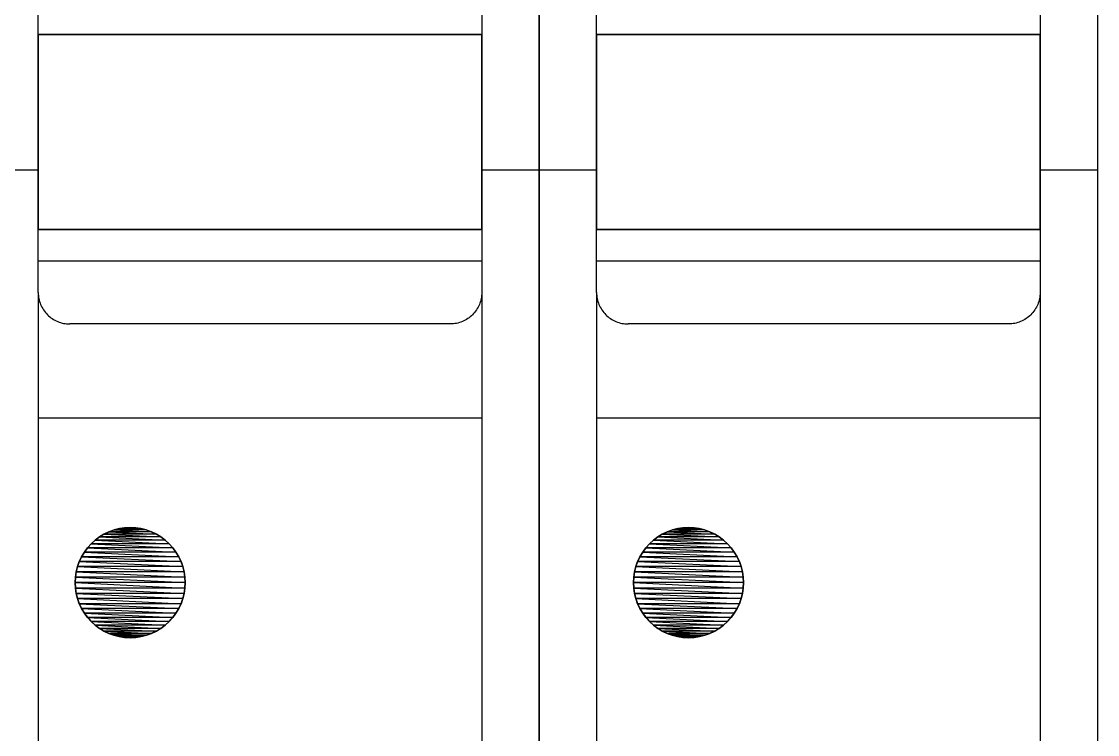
# Model space of a CAD drawing. Header units: inches. Extents: x 21 to 136330, y 8 to 58290.
# Drawn here: x 15494.94 to 15529.57, y 27341.6 to 27364.55 of the extents above; entities that cross this region are included whole.
import ezdxf

# ---------------------------------------------------------------- set-up
doc = ezdxf.new("R2010")
doc.units = ezdxf.units.IN
doc.header["$MEASUREMENT"] = 0
doc.linetypes.add('NEW_LINE159', pattern=[0.7, 0.5, -0.2])
doc.styles.add('hwBorder', font='Cambria.ttf')

# ---------------------------------------------------------------- blocks, each defined once
blk = doc.blocks.new('*U35')
for points in [[(358.123, 40.711), (358.123, 120.193), (376.095, 120.193), (376.095, 40.711), (358.123, 40.711)], [(376.095, 40.711), (376.095, 120.193), (394.067, 120.193), (394.067, 40.711), (376.095, 40.711)], [(359.971, 100.854), (359.971, 102.879)], [(374.248, 102.879), (374.248, 100.854)], [(377.943, 100.854), (377.943, 102.879)], [(392.22, 102.879), (392.22, 100.854)], [(359.971, 94.576), (359.971, 100.854)], [(359.971, 100.854), (374.248, 100.854)], [(374.248, 100.854), (374.248, 94.576)], [(377.943, 94.576), (377.943, 100.854)], [(377.943, 100.854), (392.22, 100.854)], [(392.22, 100.854), (392.22, 94.576)], [(358.123, 96.5), (359.992, 96.5)], [(374.227, 96.5), (376.095, 96.5)], [(376.095, 96.5), (377.964, 96.5)], [(392.199, 96.5), (394.067, 96.5)], [(374.248, 94.576), (359.971, 94.576)], [(359.971, 92.551), (359.971, 94.576)], [(374.248, 94.576), (374.248, 92.551), (374.248, 92.551), (374.246, 92.501), (374.243, 92.451), (374.236, 92.402), (374.228, 92.353), (374.217, 92.305), (374.204, 92.257), (374.188, 92.21), (374.17, 92.164), (374.15, 92.119), (374.128, 92.075), (374.104, 92.032), (374.077, 91.99), (374.049, 91.949), (374.018, 91.91), (373.985, 91.872), (373.951, 91.835), (373.951, 91.835), (373.914, 91.801), (373.877, 91.768), (373.837, 91.738), (373.797, 91.709), (373.755, 91.682), (373.712, 91.658), (373.667, 91.636), (373.622, 91.616), (373.576, 91.598), (373.529, 91.583), (373.482, 91.569), (373.433, 91.558), (373.384, 91.55), (373.335, 91.544), (373.285, 91.54), (373.235, 91.539), (360.984, 91.539)], [(392.22, 94.576), (377.943, 94.576)], [(377.943, 92.551), (377.943, 94.576)], [(392.22, 94.576), (392.22, 92.551), (392.22, 92.551), (392.218, 92.501), (392.215, 92.451), (392.208, 92.402), (392.2, 92.353), (392.189, 92.305), (392.176, 92.257), (392.16, 92.21), (392.142, 92.164), (392.122, 92.119), (392.1, 92.075), (392.076, 92.032), (392.049, 91.99), (392.021, 91.949), (391.99, 91.91), (391.957, 91.872), (391.923, 91.835), (391.923, 91.835), (391.886, 91.801), (391.849, 91.768), (391.809, 91.738), (391.769, 91.709), (391.727, 91.682), (391.684, 91.658), (391.639, 91.636), (391.594, 91.616), (391.548, 91.598), (391.501, 91.583), (391.454, 91.569), (391.405, 91.558), (391.356, 91.55), (391.307, 91.544), (391.257, 91.54), (391.207, 91.539), (378.956, 91.539)], [(374.248, 93.564), (359.971, 93.564)], [(392.22, 93.564), (377.943, 93.564)], [(359.971, 92.551), (359.971, 61.164)], [(359.971, 92.551), (359.971, 92.551), (359.972, 92.501), (359.976, 92.451), (359.982, 92.402), (359.991, 92.353), (360.002, 92.305), (360.015, 92.257), (360.03, 92.21), (360.048, 92.164), (360.068, 92.119), (360.09, 92.075), (360.115, 92.032), (360.141, 91.99), (360.17, 91.949), (360.2, 91.91), (360.233, 91.872), (360.268, 91.835), (360.268, 91.835), (360.304, 91.801), (360.342, 91.768), (360.381, 91.738), (360.422, 91.709), (360.464, 91.682), (360.507, 91.658), (360.551, 91.636), (360.596, 91.616), (360.642, 91.598), (360.689, 91.583), (360.737, 91.569), (360.785, 91.558), (360.834, 91.55), (360.883, 91.544), (360.933, 91.54), (360.984, 91.539)], [(374.248, 92.551), (374.248, 61.164)], [(377.943, 92.551), (377.943, 61.164)], [(377.943, 92.551), (377.943, 92.551), (377.944, 92.501), (377.948, 92.451), (377.954, 92.402), (377.963, 92.353), (377.974, 92.305), (377.987, 92.257), (378.002, 92.21), (378.02, 92.164), (378.04, 92.119), (378.062, 92.075), (378.087, 92.032), (378.113, 91.99), (378.142, 91.949), (378.172, 91.91), (378.205, 91.872), (378.24, 91.835), (378.24, 91.835), (378.276, 91.801), (378.314, 91.768), (378.353, 91.738), (378.394, 91.709), (378.436, 91.682), (378.479, 91.658), (378.523, 91.636), (378.568, 91.616), (378.614, 91.598), (378.661, 91.583), (378.709, 91.569), (378.757, 91.558), (378.806, 91.55), (378.855, 91.544), (378.905, 91.54), (378.956, 91.539)], [(392.22, 92.551), (392.22, 61.164)], [(374.248, 88.501), (359.971, 88.501)], [(392.22, 88.501), (377.943, 88.501)]]:
    blk.add_lwpolyline(points)
at = {"color": 144}
for points in [[(359.971, 100.854), (359.971, 94.576)], [(359.971, 100.854), (374.248, 100.854)], [(374.248, 94.576), (374.248, 100.854), (359.971, 100.854)], [(374.248, 94.576), (359.971, 94.576), (359.971, 100.854)], [(359.971, 100.854), (359.971, 100.854)], [(359.971, 100.854), (374.248, 100.854)], [(374.248, 100.854), (374.248, 94.576)], [(377.943, 100.854), (377.943, 94.576)], [(377.943, 100.854), (392.22, 100.854)], [(392.22, 94.576), (392.22, 100.854), (377.943, 100.854)], [(392.22, 94.576), (377.943, 94.576), (377.943, 100.854)], [(377.943, 100.854), (377.943, 100.854)], [(377.943, 100.854), (392.22, 100.854)], [(392.22, 100.854), (392.22, 94.576)], [(359.971, 94.576), (374.248, 94.576)], [(359.971, 94.576), (359.971, 94.576)], [(359.971, 94.576), (374.248, 94.576)], [(377.943, 94.576), (392.22, 94.576)], [(377.943, 94.576), (377.943, 94.576)], [(377.943, 94.576), (392.22, 94.576)]]:
    blk.add_lwpolyline(points, dxfattribs=at)
at = {"color": 240, "linetype": 'NEW_LINE159'}
for points in [[(364.702, 83.213), (364.702, 83.213), (364.693, 83.394), (364.666, 83.57), (364.622, 83.74), (364.563, 83.903), (364.488, 84.058), (364.399, 84.204), (364.297, 84.34), (364.183, 84.466), (364.057, 84.58), (363.921, 84.682), (363.774, 84.771), (363.62, 84.846), (363.457, 84.905), (363.287, 84.949), (363.111, 84.976), (362.93, 84.985), (362.93, 84.985), (362.749, 84.976), (362.573, 84.949), (362.403, 84.905), (362.24, 84.846), (362.085, 84.771), (361.939, 84.682), (361.803, 84.58), (361.677, 84.466), (361.563, 84.34), (361.461, 84.204), (361.372, 84.058), (361.297, 83.903), (361.238, 83.74), (361.194, 83.57), (361.167, 83.394), (361.158, 83.213), (361.158, 83.213), (361.167, 83.032), (361.194, 82.856), (361.238, 82.686), (361.297, 82.523), (361.372, 82.369), (361.461, 82.222), (361.563, 82.086), (361.677, 81.96), (361.803, 81.846), (361.939, 81.744), (362.085, 81.655), (362.24, 81.58), (362.403, 81.521), (362.573, 81.477), (362.749, 81.45), (362.93, 81.441), (362.93, 81.441), (363.111, 81.45), (363.287, 81.477), (363.457, 81.521), (363.62, 81.58), (363.774, 81.655), (363.921, 81.744), (364.057, 81.846), (364.183, 81.96), (364.297, 82.086), (364.399, 82.222), (364.488, 82.369), (364.563, 82.523), (364.622, 82.686), (364.666, 82.856), (364.693, 83.032), (364.702, 83.213)], [(382.674, 83.213), (382.674, 83.213), (382.665, 83.394), (382.638, 83.57), (382.594, 83.74), (382.535, 83.903), (382.46, 84.058), (382.371, 84.204), (382.269, 84.34), (382.155, 84.466), (382.029, 84.58), (381.893, 84.682), (381.746, 84.771), (381.592, 84.846), (381.429, 84.905), (381.259, 84.949), (381.083, 84.976), (380.902, 84.985), (380.902, 84.985), (380.721, 84.976), (380.545, 84.949), (380.375, 84.905), (380.212, 84.846), (380.057, 84.771), (379.911, 84.682), (379.775, 84.58), (379.649, 84.466), (379.535, 84.34), (379.433, 84.204), (379.344, 84.058), (379.269, 83.903), (379.21, 83.74), (379.166, 83.57), (379.139, 83.394), (379.13, 83.213), (379.13, 83.213), (379.139, 83.032), (379.166, 82.856), (379.21, 82.686), (379.269, 82.523), (379.344, 82.369), (379.433, 82.222), (379.535, 82.086), (379.649, 81.96), (379.775, 81.846), (379.911, 81.744), (380.057, 81.655), (380.212, 81.58), (380.375, 81.521), (380.545, 81.477), (380.721, 81.45), (380.902, 81.441), (380.902, 81.441), (381.083, 81.45), (381.259, 81.477), (381.429, 81.521), (381.592, 81.58), (381.746, 81.655), (381.893, 81.744), (382.029, 81.846), (382.155, 81.96), (382.269, 82.086), (382.371, 82.222), (382.46, 82.369), (382.535, 82.523), (382.594, 82.686), (382.638, 82.856), (382.665, 83.032), (382.674, 83.213)]]:
    blk.add_lwpolyline(points, dxfattribs=at)
at = {"color": 240}
for points in [[(362.416, 84.908), (362.252, 84.85)], [(363.608, 84.85), (362.252, 84.85), (362.416, 84.908)], [(362.584, 84.951), (362.416, 84.908)], [(363.444, 84.908), (362.416, 84.908), (362.584, 84.951)], [(363.608, 84.85), (363.444, 84.908), (362.416, 84.908)], [(362.416, 84.908), (363.608, 84.85)], [(362.416, 84.908), (363.608, 84.85)], [(362.756, 84.976), (362.584, 84.951)], [(363.276, 84.951), (362.584, 84.951), (362.756, 84.976)], [(363.444, 84.908), (363.276, 84.951), (362.584, 84.951)], [(362.584, 84.951), (363.444, 84.908)], [(362.584, 84.951), (363.444, 84.908)], [(362.93, 84.985), (362.756, 84.976)], [(363.104, 84.976), (362.756, 84.976), (362.93, 84.985)], [(363.276, 84.951), (363.104, 84.976), (362.756, 84.976)], [(362.756, 84.976), (363.276, 84.951)], [(362.756, 84.976), (363.276, 84.951)], [(363.104, 84.976), (362.93, 84.985)], [(362.93, 84.985), (363.104, 84.976)], [(363.104, 84.976), (363.276, 84.951)], [(363.276, 84.951), (363.444, 84.908)], [(363.444, 84.908), (363.608, 84.85)], [(380.388, 84.908), (380.224, 84.85)], [(381.58, 84.85), (380.224, 84.85), (380.388, 84.908)], [(380.556, 84.951), (380.388, 84.908)], [(381.416, 84.908), (380.388, 84.908), (380.556, 84.951)], [(381.58, 84.85), (381.416, 84.908), (380.388, 84.908)], [(380.388, 84.908), (381.58, 84.85)], [(380.388, 84.908), (381.58, 84.85)], [(380.728, 84.976), (380.556, 84.951)], [(381.248, 84.951), (380.556, 84.951), (380.728, 84.976)], [(381.416, 84.908), (381.248, 84.951), (380.556, 84.951)], [(380.556, 84.951), (381.416, 84.908)], [(380.556, 84.951), (381.416, 84.908)], [(380.902, 84.985), (380.728, 84.976)], [(381.076, 84.976), (380.728, 84.976), (380.902, 84.985)], [(381.248, 84.951), (381.076, 84.976), (380.728, 84.976)], [(380.728, 84.976), (381.248, 84.951)], [(380.728, 84.976), (381.248, 84.951)], [(381.076, 84.976), (380.902, 84.985)], [(380.902, 84.985), (381.076, 84.976)], [(381.076, 84.976), (381.248, 84.951)], [(381.248, 84.951), (381.416, 84.908)], [(381.416, 84.908), (381.58, 84.85)], [(361.806, 84.583), (361.677, 84.466)], [(364.183, 84.466), (361.677, 84.466), (361.806, 84.583)], [(361.946, 84.686), (361.806, 84.583)], [(364.054, 84.583), (361.806, 84.583), (361.946, 84.686)], [(364.183, 84.466), (364.054, 84.583), (361.806, 84.583)], [(361.806, 84.583), (364.183, 84.466)], [(361.806, 84.583), (364.183, 84.466)], [(362.095, 84.776), (361.946, 84.686)], [(363.915, 84.686), (361.946, 84.686), (362.095, 84.776)], [(364.054, 84.583), (363.915, 84.686), (361.946, 84.686)], [(361.946, 84.686), (364.054, 84.583)], [(361.946, 84.686), (364.054, 84.583)], [(362.252, 84.85), (362.095, 84.776)], [(363.765, 84.776), (362.095, 84.776), (362.252, 84.85)], [(363.915, 84.686), (363.765, 84.776), (362.095, 84.776)], [(362.095, 84.776), (363.915, 84.686)], [(362.095, 84.776), (363.915, 84.686)], [(363.765, 84.776), (363.608, 84.85), (362.252, 84.85)], [(362.252, 84.85), (363.765, 84.776)], [(362.252, 84.85), (363.765, 84.776)], [(363.608, 84.85), (363.765, 84.776)], [(363.765, 84.776), (363.915, 84.686)], [(363.915, 84.686), (364.054, 84.583)], [(364.054, 84.583), (364.183, 84.466)], [(379.778, 84.583), (379.649, 84.466)], [(382.155, 84.466), (379.649, 84.466), (379.778, 84.583)], [(379.918, 84.686), (379.778, 84.583)], [(382.026, 84.583), (379.778, 84.583), (379.918, 84.686)], [(382.155, 84.466), (382.026, 84.583), (379.778, 84.583)], [(379.778, 84.583), (382.155, 84.466)], [(379.778, 84.583), (382.155, 84.466)], [(380.067, 84.776), (379.918, 84.686)], [(381.887, 84.686), (379.918, 84.686), (380.067, 84.776)], [(382.026, 84.583), (381.887, 84.686), (379.918, 84.686)], [(379.918, 84.686), (382.026, 84.583)], [(379.918, 84.686), (382.026, 84.583)], [(380.224, 84.85), (380.067, 84.776)], [(381.737, 84.776), (380.067, 84.776), (380.224, 84.85)], [(381.887, 84.686), (381.737, 84.776), (380.067, 84.776)], [(380.067, 84.776), (381.887, 84.686)], [(380.067, 84.776), (381.887, 84.686)], [(381.737, 84.776), (381.58, 84.85), (380.224, 84.85)], [(380.224, 84.85), (381.737, 84.776)], [(380.224, 84.85), (381.737, 84.776)], [(381.58, 84.85), (381.737, 84.776)], [(381.737, 84.776), (381.887, 84.686)], [(381.887, 84.686), (382.026, 84.583)], [(382.026, 84.583), (382.155, 84.466)], [(361.457, 84.197), (361.367, 84.048)], [(364.493, 84.048), (361.367, 84.048), (361.457, 84.197)], [(361.56, 84.337), (361.457, 84.197)], [(364.403, 84.197), (361.457, 84.197), (361.56, 84.337)], [(364.493, 84.048), (364.403, 84.197), (361.457, 84.197)], [(361.457, 84.197), (364.493, 84.048)], [(361.457, 84.197), (364.493, 84.048)], [(361.677, 84.466), (361.56, 84.337)], [(364.3, 84.337), (361.56, 84.337), (361.677, 84.466)], [(364.403, 84.197), (364.3, 84.337), (361.56, 84.337)], [(361.56, 84.337), (364.403, 84.197)], [(361.56, 84.337), (364.403, 84.197)], [(364.3, 84.337), (364.183, 84.466), (361.677, 84.466)], [(361.677, 84.466), (364.3, 84.337)], [(361.677, 84.466), (364.3, 84.337)], [(364.183, 84.466), (364.3, 84.337)], [(364.3, 84.337), (364.403, 84.197)], [(364.403, 84.197), (364.493, 84.048)], [(379.429, 84.197), (379.339, 84.048)], [(382.465, 84.048), (379.339, 84.048), (379.429, 84.197)], [(379.532, 84.337), (379.429, 84.197)], [(382.375, 84.197), (379.429, 84.197), (379.532, 84.337)], [(382.465, 84.048), (382.375, 84.197), (379.429, 84.197)], [(379.429, 84.197), (382.465, 84.048)], [(379.429, 84.197), (382.465, 84.048)], [(379.649, 84.466), (379.532, 84.337)], [(382.272, 84.337), (379.532, 84.337), (379.649, 84.466)], [(382.375, 84.197), (382.272, 84.337), (379.532, 84.337)], [(379.532, 84.337), (382.375, 84.197)], [(379.532, 84.337), (382.375, 84.197)], [(382.272, 84.337), (382.155, 84.466), (379.649, 84.466)], [(379.649, 84.466), (382.272, 84.337)], [(379.649, 84.466), (382.272, 84.337)], [(382.155, 84.466), (382.272, 84.337)], [(382.272, 84.337), (382.375, 84.197)], [(382.375, 84.197), (382.465, 84.048)], [(361.293, 83.891), (361.235, 83.727)], [(364.626, 83.727), (361.235, 83.727), (361.293, 83.891)], [(361.367, 84.048), (361.293, 83.891)], [(364.567, 83.891), (361.293, 83.891), (361.367, 84.048)], [(364.626, 83.727), (364.567, 83.891), (361.293, 83.891)], [(361.293, 83.891), (364.626, 83.727)], [(361.293, 83.891), (364.626, 83.727)], [(364.567, 83.891), (364.493, 84.048), (361.367, 84.048)], [(361.367, 84.048), (364.567, 83.891)], [(361.367, 84.048), (364.567, 83.891)], [(364.493, 84.048), (364.567, 83.891)], [(364.567, 83.891), (364.626, 83.727)], [(379.265, 83.891), (379.207, 83.727)], [(382.598, 83.727), (379.207, 83.727), (379.265, 83.891)], [(379.339, 84.048), (379.265, 83.891)], [(382.539, 83.891), (379.265, 83.891), (379.339, 84.048)], [(382.598, 83.727), (382.539, 83.891), (379.265, 83.891)], [(379.265, 83.891), (382.598, 83.727)], [(379.265, 83.891), (382.598, 83.727)], [(382.539, 83.891), (382.465, 84.048), (379.339, 84.048)], [(379.339, 84.048), (382.539, 83.891)], [(379.339, 84.048), (382.539, 83.891)], [(382.465, 84.048), (382.539, 83.891)], [(382.539, 83.891), (382.598, 83.727)], [(361.192, 83.559), (361.167, 83.387)], [(364.693, 83.387), (361.167, 83.387), (361.192, 83.559)], [(361.235, 83.727), (361.192, 83.559)], [(364.668, 83.559), (361.192, 83.559), (361.235, 83.727)], [(364.693, 83.387), (364.668, 83.559), (361.192, 83.559)], [(361.192, 83.559), (364.693, 83.387)], [(361.192, 83.559), (364.693, 83.387)], [(364.668, 83.559), (364.626, 83.727), (361.235, 83.727)], [(361.235, 83.727), (364.668, 83.559)], [(361.235, 83.727), (364.668, 83.559)], [(364.626, 83.727), (364.668, 83.559)], [(364.668, 83.559), (364.693, 83.387)], [(379.164, 83.559), (379.139, 83.387)], [(382.665, 83.387), (379.139, 83.387), (379.164, 83.559)], [(379.207, 83.727), (379.164, 83.559)], [(382.64, 83.559), (379.164, 83.559), (379.207, 83.727)], [(382.665, 83.387), (382.64, 83.559), (379.164, 83.559)], [(379.164, 83.559), (382.665, 83.387)], [(379.164, 83.559), (382.665, 83.387)], [(382.64, 83.559), (382.598, 83.727), (379.207, 83.727)], [(379.207, 83.727), (382.64, 83.559)], [(379.207, 83.727), (382.64, 83.559)], [(382.598, 83.727), (382.64, 83.559)], [(382.64, 83.559), (382.665, 83.387)], [(361.167, 83.387), (361.158, 83.213)], [(364.702, 83.213), (361.158, 83.213), (361.167, 83.387)], [(361.158, 83.213), (361.167, 83.039)], [(364.693, 83.039), (364.702, 83.213), (361.158, 83.213)], [(361.158, 83.213), (364.693, 83.039)], [(364.693, 83.039), (361.167, 83.039), (361.158, 83.213)], [(361.158, 83.213), (364.693, 83.039)], [(364.702, 83.213), (364.693, 83.387), (361.167, 83.387)], [(361.167, 83.387), (364.702, 83.213)], [(361.167, 83.387), (364.702, 83.213)], [(364.693, 83.387), (364.702, 83.213)], [(364.702, 83.213), (364.693, 83.039)], [(379.139, 83.387), (379.13, 83.213)], [(382.674, 83.213), (379.13, 83.213), (379.139, 83.387)], [(379.13, 83.213), (379.139, 83.039)], [(382.665, 83.039), (382.674, 83.213), (379.13, 83.213)], [(379.13, 83.213), (382.665, 83.039)], [(382.665, 83.039), (379.139, 83.039), (379.13, 83.213)], [(379.13, 83.213), (382.665, 83.039)], [(382.674, 83.213), (382.665, 83.387), (379.139, 83.387)], [(379.139, 83.387), (382.674, 83.213)], [(379.139, 83.387), (382.674, 83.213)], [(382.665, 83.387), (382.674, 83.213)], [(382.674, 83.213), (382.665, 83.039)], [(361.167, 83.039), (361.192, 82.867)], [(364.668, 82.867), (364.693, 83.039), (361.167, 83.039)], [(361.167, 83.039), (364.668, 82.867)], [(364.668, 82.867), (361.192, 82.867), (361.167, 83.039)], [(361.167, 83.039), (364.668, 82.867)], [(361.192, 82.867), (361.235, 82.699)], [(364.626, 82.699), (364.668, 82.867), (361.192, 82.867)], [(361.192, 82.867), (364.626, 82.699)], [(364.626, 82.699), (361.235, 82.699), (361.192, 82.867)], [(361.192, 82.867), (364.626, 82.699)], [(364.668, 82.867), (364.626, 82.699)], [(364.693, 83.039), (364.668, 82.867)], [(379.139, 83.039), (379.164, 82.867)], [(382.64, 82.867), (382.665, 83.039), (379.139, 83.039)], [(379.139, 83.039), (382.64, 82.867)], [(382.64, 82.867), (379.164, 82.867), (379.139, 83.039)], [(379.139, 83.039), (382.64, 82.867)], [(379.164, 82.867), (379.207, 82.699)], [(382.598, 82.699), (382.64, 82.867), (379.164, 82.867)], [(379.164, 82.867), (382.598, 82.699)], [(382.598, 82.699), (379.207, 82.699), (379.164, 82.867)], [(379.164, 82.867), (382.598, 82.699)], [(382.64, 82.867), (382.598, 82.699)], [(382.665, 83.039), (382.64, 82.867)], [(361.235, 82.699), (361.293, 82.535)], [(364.567, 82.535), (364.626, 82.699), (361.235, 82.699)], [(361.235, 82.699), (364.567, 82.535)], [(364.567, 82.535), (361.293, 82.535), (361.235, 82.699)], [(361.235, 82.699), (364.567, 82.535)], [(361.293, 82.535), (361.367, 82.378)], [(364.493, 82.378), (364.567, 82.535), (361.293, 82.535)], [(361.293, 82.535), (364.493, 82.378)], [(364.493, 82.378), (361.367, 82.378), (361.293, 82.535)], [(361.293, 82.535), (364.493, 82.378)], [(364.567, 82.535), (364.493, 82.378)], [(364.626, 82.699), (364.567, 82.535)], [(379.207, 82.699), (379.265, 82.535)], [(382.539, 82.535), (382.598, 82.699), (379.207, 82.699)], [(379.207, 82.699), (382.539, 82.535)], [(382.539, 82.535), (379.265, 82.535), (379.207, 82.699)], [(379.207, 82.699), (382.539, 82.535)], [(379.265, 82.535), (379.339, 82.378)], [(382.465, 82.378), (382.539, 82.535), (379.265, 82.535)], [(379.265, 82.535), (382.465, 82.378)], [(382.465, 82.378), (379.339, 82.378), (379.265, 82.535)], [(379.265, 82.535), (382.465, 82.378)], [(382.539, 82.535), (382.465, 82.378)], [(382.598, 82.699), (382.539, 82.535)], [(361.367, 82.378), (361.457, 82.229)], [(364.403, 82.229), (364.493, 82.378), (361.367, 82.378)], [(361.367, 82.378), (364.403, 82.229)], [(364.403, 82.229), (361.457, 82.229), (361.367, 82.378)], [(361.367, 82.378), (364.403, 82.229)], [(361.457, 82.229), (361.56, 82.089)], [(364.3, 82.089), (364.403, 82.229), (361.457, 82.229)], [(361.457, 82.229), (364.3, 82.089)], [(364.3, 82.089), (361.56, 82.089), (361.457, 82.229)], [(361.457, 82.229), (364.3, 82.089)], [(361.56, 82.089), (361.677, 81.96)], [(364.183, 81.96), (364.3, 82.089), (361.56, 82.089)], [(361.56, 82.089), (364.183, 81.96)], [(364.183, 81.96), (361.677, 81.96), (361.56, 82.089)], [(361.56, 82.089), (364.183, 81.96)], [(364.3, 82.089), (364.183, 81.96)], [(364.403, 82.229), (364.3, 82.089)], [(364.493, 82.378), (364.403, 82.229)], [(379.339, 82.378), (379.429, 82.229)], [(382.375, 82.229), (382.465, 82.378), (379.339, 82.378)], [(379.339, 82.378), (382.375, 82.229)], [(382.375, 82.229), (379.429, 82.229), (379.339, 82.378)], [(379.339, 82.378), (382.375, 82.229)], [(379.429, 82.229), (379.532, 82.089)], [(382.272, 82.089), (382.375, 82.229), (379.429, 82.229)], [(379.429, 82.229), (382.272, 82.089)], [(382.272, 82.089), (379.532, 82.089), (379.429, 82.229)], [(379.429, 82.229), (382.272, 82.089)], [(379.532, 82.089), (379.649, 81.96)], [(382.155, 81.96), (382.272, 82.089), (379.532, 82.089)], [(379.532, 82.089), (382.155, 81.96)], [(382.155, 81.96), (379.649, 81.96), (379.532, 82.089)], [(379.532, 82.089), (382.155, 81.96)], [(382.272, 82.089), (382.155, 81.96)], [(382.375, 82.229), (382.272, 82.089)], [(382.465, 82.378), (382.375, 82.229)], [(361.677, 81.96), (361.806, 81.843)], [(364.054, 81.843), (364.183, 81.96), (361.677, 81.96)], [(361.677, 81.96), (364.054, 81.843)], [(364.054, 81.843), (361.806, 81.843), (361.677, 81.96)], [(361.677, 81.96), (364.054, 81.843)], [(361.806, 81.843), (361.946, 81.74)], [(363.915, 81.74), (364.054, 81.843), (361.806, 81.843)], [(361.806, 81.843), (363.915, 81.74)], [(363.915, 81.74), (361.946, 81.74), (361.806, 81.843)], [(361.806, 81.843), (363.915, 81.74)], [(361.946, 81.74), (362.095, 81.65)], [(363.765, 81.65), (363.915, 81.74), (361.946, 81.74)], [(361.946, 81.74), (363.765, 81.65)], [(363.765, 81.65), (362.095, 81.65), (361.946, 81.74)], [(361.946, 81.74), (363.765, 81.65)], [(363.915, 81.74), (363.765, 81.65)], [(364.054, 81.843), (363.915, 81.74)], [(364.183, 81.96), (364.054, 81.843)], [(379.649, 81.96), (379.778, 81.843)], [(382.026, 81.843), (382.155, 81.96), (379.649, 81.96)], [(379.649, 81.96), (382.026, 81.843)], [(382.026, 81.843), (379.778, 81.843), (379.649, 81.96)], [(379.649, 81.96), (382.026, 81.843)], [(379.778, 81.843), (379.918, 81.74)], [(381.887, 81.74), (382.026, 81.843), (379.778, 81.843)], [(379.778, 81.843), (381.887, 81.74)], [(381.887, 81.74), (379.918, 81.74), (379.778, 81.843)], [(379.778, 81.843), (381.887, 81.74)], [(379.918, 81.74), (380.067, 81.65)], [(381.737, 81.65), (381.887, 81.74), (379.918, 81.74)], [(379.918, 81.74), (381.737, 81.65)], [(381.737, 81.65), (380.067, 81.65), (379.918, 81.74)], [(379.918, 81.74), (381.737, 81.65)], [(381.887, 81.74), (381.737, 81.65)], [(382.026, 81.843), (381.887, 81.74)], [(382.155, 81.96), (382.026, 81.843)], [(362.095, 81.65), (362.252, 81.576)], [(363.608, 81.576), (363.765, 81.65), (362.095, 81.65)], [(362.095, 81.65), (363.608, 81.576)], [(363.608, 81.576), (362.252, 81.576), (362.095, 81.65)], [(362.095, 81.65), (363.608, 81.576)], [(362.252, 81.576), (362.416, 81.517)], [(363.444, 81.517), (363.608, 81.576), (362.252, 81.576)], [(362.252, 81.576), (363.444, 81.517)], [(363.444, 81.517), (362.416, 81.517), (362.252, 81.576)], [(362.252, 81.576), (363.444, 81.517)], [(362.416, 81.517), (362.584, 81.475)], [(363.276, 81.475), (363.444, 81.517), (362.416, 81.517)], [(362.416, 81.517), (363.276, 81.475)], [(363.276, 81.475), (362.584, 81.475), (362.416, 81.517)], [(362.416, 81.517), (363.276, 81.475)], [(362.584, 81.475), (362.756, 81.45)], [(363.104, 81.45), (363.276, 81.475), (362.584, 81.475)], [(362.584, 81.475), (363.104, 81.45)], [(363.104, 81.45), (362.756, 81.45), (362.584, 81.475)], [(362.584, 81.475), (363.104, 81.45)], [(362.93, 81.441), (362.756, 81.45)], [(362.93, 81.441), (363.104, 81.45), (362.756, 81.45)], [(362.756, 81.45), (362.93, 81.441)], [(363.104, 81.45), (362.93, 81.441)], [(363.276, 81.475), (363.104, 81.45)], [(363.444, 81.517), (363.276, 81.475)], [(363.608, 81.576), (363.444, 81.517)], [(363.765, 81.65), (363.608, 81.576)], [(380.067, 81.65), (380.224, 81.576)], [(381.58, 81.576), (381.737, 81.65), (380.067, 81.65)], [(380.067, 81.65), (381.58, 81.576)], [(381.58, 81.576), (380.224, 81.576), (380.067, 81.65)], [(380.067, 81.65), (381.58, 81.576)], [(380.224, 81.576), (380.388, 81.517)], [(381.416, 81.517), (381.58, 81.576), (380.224, 81.576)], [(380.224, 81.576), (381.416, 81.517)], [(381.416, 81.517), (380.388, 81.517), (380.224, 81.576)], [(380.224, 81.576), (381.416, 81.517)], [(380.388, 81.517), (380.556, 81.475)], [(381.248, 81.475), (381.416, 81.517), (380.388, 81.517)], [(380.388, 81.517), (381.248, 81.475)], [(381.248, 81.475), (380.556, 81.475), (380.388, 81.517)], [(380.388, 81.517), (381.248, 81.475)], [(380.556, 81.475), (380.728, 81.45)], [(381.076, 81.45), (381.248, 81.475), (380.556, 81.475)], [(380.556, 81.475), (381.076, 81.45)], [(381.076, 81.45), (380.728, 81.45), (380.556, 81.475)], [(380.556, 81.475), (381.076, 81.45)], [(380.902, 81.441), (380.728, 81.45)], [(380.902, 81.441), (381.076, 81.45), (380.728, 81.45)], [(380.728, 81.45), (380.902, 81.441)], [(381.076, 81.45), (380.902, 81.441)], [(381.248, 81.475), (381.076, 81.45)], [(381.416, 81.517), (381.248, 81.475)], [(381.58, 81.576), (381.416, 81.517)], [(381.737, 81.65), (381.58, 81.576)]]:
    blk.add_lwpolyline(points, dxfattribs=at)
at = {"color": 251, "ltscale": 5, "style": 'hwBorder', "flags": 8}
blk.add_attdef('NSX', (347.783, 82.208), '', height=1.5, dxfattribs=at)
at = {"ltscale": 5, "style": 'hwBorder', "flags": 8}
blk.add_attdef('RAITING', (342.771, 64.014), '', height=1.5, dxfattribs=at)

msp = doc.modelspace()

# ---------------------------------------------------------------- block references
msp.add_blockref('*U35', (15135.5039, 27263.2736))

doc.saveas('drawing.dxf')
